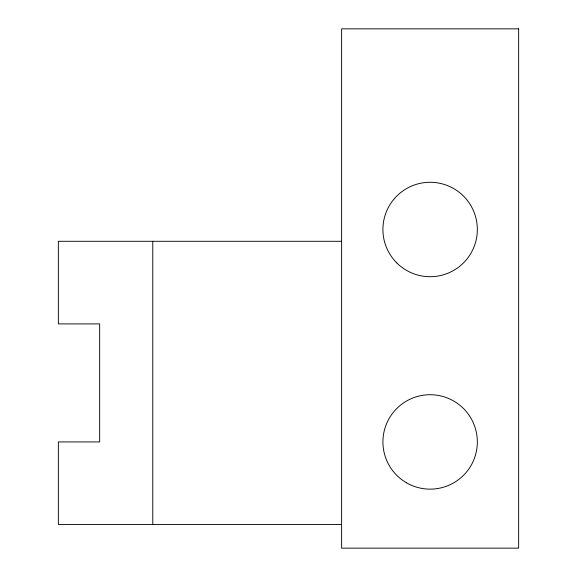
<?xml version="1.0" encoding="UTF-8"?>
<svg xmlns="http://www.w3.org/2000/svg" width="577" height="577" viewBox="0 0 577 577"><rect width="100%" height="100%" fill="white"/><g stroke="black" fill="none" stroke-linecap="round" stroke-linejoin="round"><path stroke-width="0.87" d="M341.613 241.294L58.356 241.294L58.356 323.906L99.662 323.906L99.662 441.932L58.356 441.932L58.356 524.543L341.613 524.543M152.775 241.294L152.775 524.543M518.644 28.85L341.613 28.85L341.613 548.15L518.644 548.15L518.644 28.85M406.525 482.812A47.206 47.206 0 0 0 477.338 441.932A47.206 47.206 0 0 0 406.525 401.044A47.206 47.206 0 0 0 406.525 482.812M396.745 262.874A47.206 47.206 0 0 0 475.729 241.705A47.206 47.206 0 0 0 417.907 183.89A47.206 47.206 0 0 0 396.745 262.874"/></g></svg>
